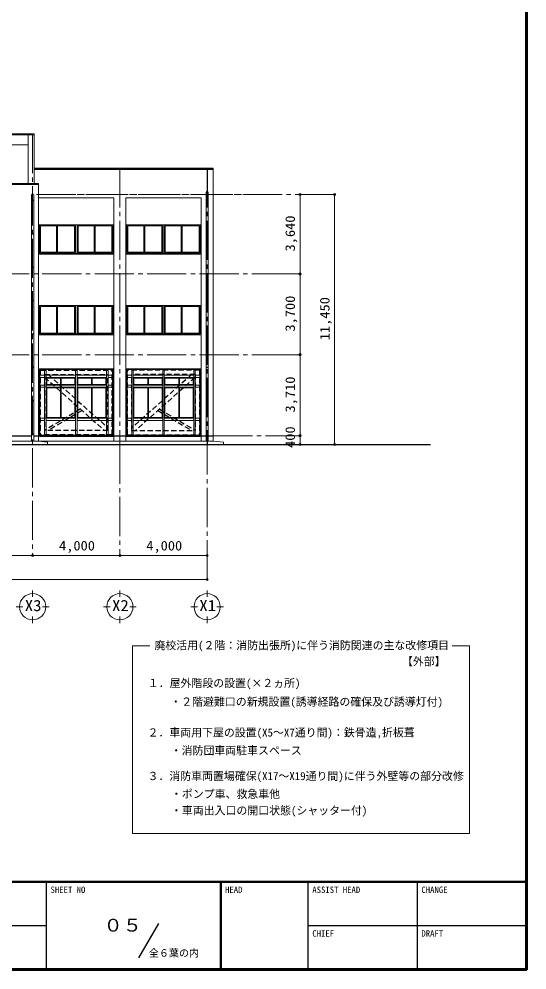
# Model space of a CAD drawing. Units: millimetres at full size, sheet at 1:200. Extents: x -55340 to 55340, y -38040 to 38040.
# Drawn here: x 32055 to 55340, y -38040 to 5515 of the extents above; entities that cross this region are included whole.
import ezdxf
from ezdxf.enums import TextEntityAlignment as Align

# ---------------------------------------------------------------- set-up
doc = ezdxf.new("R2010")
doc.units = ezdxf.units.MM
doc.header["$LTSCALE"] = 200
doc.header["$PDMODE"] = 32
doc.header["$PDSIZE"] = 100
doc.linetypes.add('CHAIN2', pattern=[12, 9, -1, 1, -1])
doc.linetypes.add('DASHED1', pattern=[1.8, 1.2, -0.6])
for name, color, linetype, lineweight in [('0-1_通り芯', 3, 'Continuous', 18), ('0-2_躯体', 3, 'Continuous', 18), ('0-4_仕上', 7, 'Continuous', 18), ('0-5_建具(ｻｯｼ)', 4, 'Continuous', 9), ('0-A_寸法', 6, 'Continuous', 9), ('1-0_補助線', 2, 'DASHED1', 25), ('F-0_F-0ﾚｲﾔ', 5, 'Continuous', 50)]:
    doc.layers.add(name, color=color, linetype=linetype, lineweight=lineweight)
doc.layers.add('F-A_F-Aﾚｲﾔ', color=7, linetype='Continuous')
doc.layers.add('F-B_F-Bﾚｲﾔ', color=6, linetype='Continuous')
doc.styles.add('ＭＳ ゴシック', font='')
doc.styles.get('ＭＳ ゴシック').set_extended_font_data('MS Gothic')

msp = doc.modelspace()

# ---------------------------------------------------------------- linework, layer by layer
at = {"layer": '0-1_通り芯', "color": 4, "linetype": 'CHAIN2', "lineweight": 9}
for p, q in [((32679.8, 254.4), (32679.8, -19058.1)), ((36679.8, -1320.6), (36679.8, -14894.9)), ((36679.8, -13970.6), (36679.8, -19058.1)), ((40679.8, -20153.3), (40679.8, -13970.6))]:
    msp.add_line(p, q, dxfattribs=at)
at = {"layer": '0-1_通り芯'}
for p, q in [((32679.8, -20653.3), (32679.8, -20953.3)), ((36679.8, -20653.3), (36679.8, -20953.3)), ((40679.8, -20653.3), (40679.8, -20953.3)), ((31929.8, -21403.3), (32229.8, -21403.3)), ((33129.8, -21403.3), (33429.8, -21403.3)), ((35929.8, -21403.3), (36229.8, -21403.3)), ((37129.8, -21403.3), (37429.8, -21403.3)), ((39929.8, -21403.3), (40229.8, -21403.3)), ((41129.8, -21403.3), (41429.8, -21403.3)), ((32679.8, -22153.3), (32679.8, -21853.3)), ((36679.8, -22153.3), (36679.8, -21853.3)), ((40679.8, -22153.3), (40679.8, -21853.3))]:
    msp.add_line(p, q, dxfattribs=at)
for centre in [(32679.8, -21403.3), (36679.8, -21403.3), (40679.8, -21403.3)]:
    msp.add_circle(centre, 600, dxfattribs=at)
at = {"layer": '0-2_躯体'}
for p, q in [((28614.8, 254.4), (32744.8, 254.4)), ((32469.8, 254.4), (32469.8, -2020.6)), ((32744.8, 254.4), (32744.8, -2020.6)), ((28889.8, -245.6), (32469.8, -245.6)), ((32744.8, -1320.6), (40954.8, -1320.6)), ((40954.8, -1320.6), (40954.8, -13820.6)), ((28404.8, -2020.6), (32954.8, -2020.6)), ((32954.8, -2020.6), (32954.8, -13820.6)), ((32629.8, -2535.6), (32629.8, -13820.6)), ((32729.8, -2535.6), (32729.8, -13820.6)), ((40629.8, -2425.6), (40629.8, -13820.6)), ((40729.8, -2425.6), (40729.8, -13820.6)), ((32629.8, -2774.2), (32729.8, -2774.2)), ((32629.8, -2794.2), (32729.8, -2794.2)), ((32954.8, -2670.6), (36404.8, -2670.6)), ((36404.8, -2670.6), (36404.8, -13820.6)), ((36954.8, -2670.6), (36954.8, -13820.6)), ((36954.8, -2670.6), (40404.8, -2670.6)), ((40404.8, -2670.6), (40404.8, -13820.6)), ((40629.8, -2664.2), (40729.8, -2664.2)), ((40629.8, -2684.2), (40729.8, -2684.2)), ((32629.8, -4320.9), (32729.8, -4320.9)), ((32629.8, -4320.9), (32729.8, -4320.9)), ((32629.8, -4341), (32729.8, -4341)), ((40629.8, -4320.9), (40729.8, -4320.9)), ((40629.8, -4320.9), (40729.8, -4320.9)), ((40629.8, -4341), (40729.8, -4341)), ((32629.8, -5847.7), (32729.8, -5847.7)), ((32629.8, -5847.7), (32729.8, -5847.7)), ((32629.8, -5867.7), (32729.8, -5867.7)), ((40629.8, -5847.7), (40729.8, -5847.7)), ((40629.8, -5847.7), (40729.8, -5847.7)), ((40629.8, -5867.7), (40729.8, -5867.7)), ((32629.8, -7374.4), (32729.8, -7374.4)), ((32629.8, -7374.4), (32729.8, -7374.4)), ((32629.8, -7394.4), (32729.8, -7394.4)), ((40629.8, -7374.4), (40729.8, -7374.4)), ((40629.8, -7374.4), (40729.8, -7374.4)), ((40629.8, -7394.4), (40729.8, -7394.4)), ((32629.8, -8901.1), (32729.8, -8901.1)), ((32629.8, -8901.1), (32729.8, -8901.1)), ((32629.8, -8921.1), (32729.8, -8921.1)), ((40629.8, -8901.1), (40729.8, -8901.1)), ((40629.8, -8901.1), (40729.8, -8901.1)), ((40629.8, -8921.1), (40729.8, -8921.1)), ((32629.8, -10427.8), (32729.8, -10427.8)), ((32629.8, -10427.8), (32729.8, -10427.8)), ((32629.8, -10447.8), (32729.8, -10447.8)), ((40629.8, -10427.8), (40729.8, -10427.8)), ((40629.8, -10427.8), (40729.8, -10427.8)), ((40629.8, -10447.8), (40729.8, -10447.8)), ((32629.8, -11954.5), (32729.8, -11954.5)), ((32629.8, -11954.5), (32729.8, -11954.5)), ((32629.8, -11974.5), (32729.8, -11974.5)), ((40629.8, -11954.5), (40729.8, -11954.5)), ((40629.8, -11954.5), (40729.8, -11954.5)), ((40629.8, -11974.5), (40729.8, -11974.5)), ((32629.8, -13481.2), (32729.8, -13481.2)), ((32629.8, -13501.2), (32729.8, -13501.2)), ((40629.8, -13481.2), (40729.8, -13481.2)), ((40629.8, -13501.2), (40729.8, -13501.2)), ((24771.5, -13820.6), (40954.8, -13820.6)), ((33354.8, -13870.6), (32954.8, -13820.6)), ((33354.8, -13870.6), (33354.8, -13967.5)), ((41429.8, -13870.6), (40954.8, -13820.6)), ((41429.8, -13870.6), (41429.8, -13970.6))]:
    msp.add_line(p, q, dxfattribs=at)
at = {"layer": '0-2_躯体', "color": 6, "lineweight": 25}
for p, q in [((28614.8, 219.4), (32744.8, 219.4)), ((32744.8, -1355.6), (40954.8, -1355.6)), ((28404.8, -2050.6), (32954.8, -2050.6)), ((28729.8, -13570.6), (32629.8, -13570.6)), ((32729.8, -13570.6), (40629.8, -13570.6)), ((40729.8, -13570.6), (40954.8, -13570.6))]:
    msp.add_line(p, q, dxfattribs=at)
at = {"layer": '0-2_躯体', "color": 6, "linetype": 'CHAIN2', "lineweight": 25}
for p, q in [((40679.8, -1320.6), (40679.8, -13970.6)), ((40679.8, -20132.1), (40658.6, -20153.3))]:
    msp.add_line(p, q, dxfattribs=at)
at = {"layer": '0-2_躯体'}
for centre, start, end in [((32679.8, -2535.6), 90, 180), ((32679.8, -2535.6), 0, 90), ((40679.8, -2425.6), 90, 180), ((40679.8, -2425.6), 0, 90)]:
    msp.add_arc(centre, 50, start, end, dxfattribs=at)
at = {"layer": '0-4_仕上'}
for p, q in [((32989.8, -10505.6), (32989.8, -13600.6)), ((33014.8, -10530.6), (33014.8, -13540.6)), ((33014.8, -10530.6), (36344.8, -10530.6)), ((33014.8, -10800.6), (33224.8, -10800.6)), ((33224.8, -10530.6), (33224.8, -13540.6)), ((33294.8, -10800.6), (34644.8, -10800.6)), ((34644.8, -10530.6), (34644.8, -13540.6)), ((34644.8, -12770.6), (34644.8, -10655.6)), ((34714.8, -13540.6), (34714.8, -10530.6)), ((34714.8, -10800.6), (36064.8, -10800.6)), ((36064.8, -10530.6), (36064.8, -13540.6)), ((36134.8, -10530.6), (36134.8, -13540.6)), ((36134.8, -10800.6), (36344.8, -10800.6)), ((36344.8, -10530.6), (36344.8, -13540.6)), ((36369.8, -10530.6), (36369.8, -13600.6)), ((36989.8, -10530.6), (36989.8, -13600.6)), ((40344.8, -10530.6), (37014.8, -10530.6)), ((37014.8, -10530.6), (37014.8, -13540.6)), ((37224.8, -10800.6), (37014.8, -10800.6)), ((37224.8, -10530.6), (37224.8, -13540.6)), ((37294.8, -10530.6), (37294.8, -13540.6)), ((38644.8, -10800.6), (37294.8, -10800.6)), ((38644.8, -13540.6), (38644.8, -10530.6)), ((38714.8, -10530.6), (38714.8, -13540.6)), ((38714.8, -12770.6), (38714.8, -10655.6)), ((40064.8, -10800.6), (38714.8, -10800.6)), ((40134.8, -10530.6), (40134.8, -13540.6)), ((40344.8, -10800.6), (40134.8, -10800.6)), ((40344.8, -10530.6), (40344.8, -13540.6)), ((40369.8, -10505.6), (40369.8, -13600.6)), ((33014.8, -10900.6), (33224.8, -10900.6)), ((33014.8, -11250.6), (33224.8, -11250.6)), ((33294.8, -10900.6), (34644.8, -10900.6)), ((33294.8, -11250.6), (34644.8, -11250.6)), ((34714.8, -10900.6), (36064.8, -10900.6)), ((34714.8, -11250.6), (36064.8, -11250.6)), ((36134.8, -10900.6), (36344.8, -10900.6)), ((36134.8, -11250.6), (36344.8, -11250.6)), ((37224.8, -10900.6), (37014.8, -10900.6)), ((37224.8, -11250.6), (37014.8, -11250.6)), ((38644.8, -10900.6), (37294.8, -10900.6)), ((38644.8, -11250.6), (37294.8, -11250.6)), ((40064.8, -10900.6), (38714.8, -10900.6)), ((40064.8, -11250.6), (38714.8, -11250.6)), ((40344.8, -10900.6), (40134.8, -10900.6)), ((40344.8, -11250.6), (40134.8, -11250.6)), ((33014.8, -11350.6), (33224.8, -11350.6)), ((33294.8, -11350.6), (34644.8, -11350.6)), ((34714.8, -11350.6), (36064.8, -11350.6)), ((36134.8, -11350.6), (36344.8, -11350.6)), ((37224.8, -11350.6), (37014.8, -11350.6)), ((38644.8, -11350.6), (37294.8, -11350.6)), ((40064.8, -11350.6), (38714.8, -11350.6)), ((40344.8, -11350.6), (40134.8, -11350.6)), ((33014.8, -12770.6), (33224.8, -12770.6)), ((33014.8, -12870.6), (33224.8, -12870.6)), ((33294.8, -12770.6), (34644.8, -12770.6)), ((33294.8, -12870.6), (34644.8, -12870.6)), ((34714.8, -12770.6), (36064.8, -12770.6)), ((34714.8, -12870.6), (36064.8, -12870.6)), ((36134.8, -12770.6), (36344.8, -12770.6)), ((36134.8, -12870.6), (36344.8, -12870.6)), ((37224.8, -12770.6), (37014.8, -12770.6)), ((37224.8, -12870.6), (37014.8, -12870.6)), ((38644.8, -12770.6), (37294.8, -12770.6)), ((38644.8, -12870.6), (37294.8, -12870.6)), ((40064.8, -12770.6), (38714.8, -12770.6)), ((40064.8, -12870.6), (38714.8, -12870.6)), ((40344.8, -12770.6), (40134.8, -12770.6)), ((40344.8, -12870.6), (40134.8, -12870.6)), ((32989.8, -13540.6), (36369.8, -13540.6)), ((32989.8, -13600.6), (36369.8, -13600.6)), ((40369.8, -13540.6), (36989.8, -13540.6)), ((40369.8, -13600.6), (36989.8, -13600.6))]:
    msp.add_line(p, q, dxfattribs=at)
at = {"layer": '0-4_仕上', "color": 3}
for p, q in [((37253, -23191), (38053, -23191)), ((37253, -31783.1), (37253, -23191)), ((51911.6, -23191), (52711.6, -23191)), ((52711.6, -23191), (52711.6, -31783.1)), ((37253, -31783.1), (52711.6, -31783.1))]:
    msp.add_line(p, q, dxfattribs=at)
at = {"layer": '0-4_仕上'}
for points in [[(32989.8, -10505.6), (36369.8, -10505.6), (36369.8, -13600.6)], [(33294.8, -10530.6), (33294.8, -10842.6), (33294.8, -13540.6)], [(40369.8, -10505.6), (36989.8, -10505.6), (36989.8, -13600.6)], [(40064.8, -10530.6), (40064.8, -10842.6), (40064.8, -13540.6)]]:
    msp.add_lwpolyline(points, dxfattribs=at)
at = {"layer": '0-5_建具(ｻｯｼ)', "color": 7, "lineweight": 18}
for p, q in [((36404.8, -3910.6), (32954.8, -3910.6)), ((32999.8, -5210.6), (32999.8, -3910.6)), ((36359.8, -3910.6), (36359.8, -5210.6)), ((40404.8, -3910.6), (36954.8, -3910.6)), ((36999.8, -5210.6), (36999.8, -3910.6)), ((40359.7, -3910.6), (40359.7, -5210.6)), ((36404.8, -5250.6), (32954.8, -5250.6)), ((40404.8, -5250.6), (36954.8, -5250.6)), ((36404.8, -7610.6), (32954.8, -7610.6)), ((32999.8, -8910.6), (32999.8, -7610.6)), ((36359.8, -7610.6), (36359.8, -8910.6)), ((40404.8, -7610.6), (36954.8, -7610.6)), ((36999.8, -8910.6), (36999.8, -7610.6)), ((40359.8, -7610.6), (40359.8, -8910.6)), ((36404.8, -8950.6), (32954.8, -8950.6)), ((40404.8, -8950.6), (36954.8, -8950.6))]:
    msp.add_line(p, q, dxfattribs=at)
at = {"layer": '0-5_建具(ｻｯｼ)'}
for p, q in [((33824.8, -5205.6), (33824.8, -3910.6)), ((34644.8, -5210.6), (34644.8, -3910.6)), ((34714.8, -5210.6), (34714.8, -3910.6)), ((35539.8, -5205.6), (35539.8, -3910.6)), ((37824.8, -5205.6), (37824.8, -3910.6)), ((38644.8, -5210.6), (38644.8, -3910.6)), ((38714.8, -5210.6), (38714.8, -3910.6)), ((39539.8, -5205.6), (39539.8, -3910.6)), ((33779.8, -3955.6), (33044.8, -3955.6)), ((33044.8, -5165.6), (33044.8, -3955.6)), ((33779.8, -5165.6), (33779.8, -3955.6)), ((34599.8, -3955.6), (33824.8, -3955.6)), ((34599.8, -3955.6), (34599.8, -5165.6)), ((34759.8, -5165.6), (34759.8, -3955.6)), ((36314.8, -3955.6), (35539.8, -3955.6)), ((36314.8, -3955.6), (36314.8, -5165.6)), ((37779.8, -3955.6), (37044.8, -3955.6)), ((37044.8, -5165.6), (37044.8, -3955.6)), ((37779.8, -5165.6), (37779.8, -3955.6)), ((38599.8, -3955.6), (37824.8, -3955.6)), ((38599.8, -3955.6), (38599.8, -5165.6)), ((38759.8, -5165.6), (38759.8, -3955.6)), ((40314.8, -3955.6), (39539.8, -3955.6)), ((40314.8, -3955.6), (40314.8, -5165.6)), ((32999.8, -5210.6), (36359.8, -5210.6)), ((33784.8, -5165.6), (33044.8, -5165.6)), ((34599.8, -5165.6), (33824.8, -5165.6)), ((35494.7, -5165.6), (34759.8, -5165.6)), ((36314.8, -5165.6), (35539.8, -5165.6)), ((36999.8, -5210.6), (40359.7, -5210.6)), ((37784.8, -5165.6), (37044.8, -5165.6)), ((38599.8, -5165.6), (37824.8, -5165.6)), ((39494.8, -5165.6), (38759.8, -5165.6)), ((40314.8, -5165.6), (39539.8, -5165.6)), ((33779.8, -7655.6), (33044.8, -7655.6)), ((33044.8, -8865.6), (33044.8, -7655.6)), ((33779.8, -8865.6), (33779.8, -7655.6)), ((33824.8, -8905.6), (33824.8, -7610.6)), ((34599.8, -7655.6), (33824.8, -7655.6)), ((34599.8, -7655.6), (34599.8, -8865.6)), ((34644.8, -8910.6), (34644.8, -7610.6)), ((34714.8, -8910.6), (34714.8, -7610.6)), ((34759.8, -8865.6), (34759.8, -7655.6)), ((35539.8, -8905.6), (35539.8, -7610.6)), ((36314.8, -7655.6), (35539.8, -7655.6)), ((36314.8, -7655.6), (36314.8, -8865.6)), ((37044.8, -8865.6), (37044.8, -7655.6)), ((37779.8, -7655.6), (37044.8, -7655.6)), ((37779.8, -8865.6), (37779.8, -7655.6)), ((37824.8, -8905.6), (37824.8, -7610.6)), ((38599.8, -7655.6), (37824.8, -7655.6)), ((38599.8, -7655.6), (38599.8, -8865.6)), ((38644.8, -8910.6), (38644.8, -7610.6)), ((38714.8, -8910.6), (38714.8, -7610.6)), ((38759.8, -8865.6), (38759.8, -7655.6)), ((39539.8, -8905.6), (39539.8, -7610.6)), ((40314.8, -7655.6), (39539.8, -7655.6)), ((40314.8, -7655.6), (40314.8, -8865.6)), ((32999.8, -8910.6), (36359.8, -8910.6)), ((33784.8, -8865.6), (33044.8, -8865.6)), ((34599.8, -8865.6), (33824.8, -8865.6)), ((35494.7, -8865.6), (34759.8, -8865.6)), ((36314.8, -8865.6), (35539.8, -8865.6)), ((36999.8, -8910.6), (40359.8, -8910.6)), ((37784.8, -8865.6), (37044.8, -8865.6)), ((38599.8, -8865.6), (37824.8, -8865.6)), ((39494.8, -8865.6), (38759.8, -8865.6)), ((40314.8, -8865.6), (39539.8, -8865.6)), ((33324.8, -10930.6), (33954.8, -10930.6)), ((33984.8, -10930.6), (33984.8, -11220.6)), ((33984.8, -11220.6), (34614.8, -11220.6)), ((34744.8, -10930.6), (35374.8, -10930.6)), ((35404.8, -10930.6), (35404.8, -11220.6)), ((35404.8, -11220.6), (36034.8, -11220.6)), ((37954.8, -11220.6), (37324.8, -11220.6)), ((38614.8, -10930.6), (37984.8, -10930.6)), ((37984.8, -10930.6), (37984.8, -11112.7)), ((37984.8, -11120.2), (37984.8, -11220.6)), ((39374.8, -11220.6), (38744.8, -11220.6)), ((39374.8, -10900.6), (39374.8, -11210.2)), ((39374.8, -11210.2), (39374.8, -11250.6)), ((40034.8, -10930.6), (39404.8, -10930.6)), ((39404.8, -10930.6), (39404.8, -11220.6)), ((33324.8, -11380.6), (33954.8, -11380.6)), ((33324.8, -12740.6), (33324.8, -11380.6)), ((33984.8, -11380.6), (34614.8, -11380.6)), ((33984.8, -12740.6), (33984.8, -11380.6)), ((34614.8, -12740.6), (34614.8, -11380.6)), ((34744.8, -11380.6), (35374.8, -11380.6)), ((34744.8, -12740.6), (34744.8, -11380.6)), ((35404.8, -11380.6), (36034.8, -11380.6)), ((35404.8, -12740.6), (35404.8, -11380.6)), ((36034.8, -12740.6), (36034.8, -11380.6)), ((37954.8, -11380.6), (37324.8, -11380.6)), ((37324.8, -12740.6), (37324.8, -11380.6)), ((37954.8, -12770.6), (37954.8, -11391.1)), ((38614.8, -11380.6), (37984.8, -11380.6)), ((37984.8, -12740.6), (37984.8, -11380.6)), ((38614.8, -12740.6), (38614.8, -11380.6)), ((39374.8, -11380.6), (38744.8, -11380.6)), ((38744.8, -12740.6), (38744.8, -11380.6)), ((39374.8, -12770.6), (39374.8, -11350.6)), ((40034.8, -11380.6), (39404.8, -11380.6)), ((39404.8, -12740.6), (39404.8, -11380.6)), ((40034.8, -12740.6), (40034.8, -11380.6)), ((33324.8, -12740.6), (33954.8, -12740.6)), ((33984.8, -12740.6), (34614.8, -12740.6)), ((34744.8, -12740.6), (35374.8, -12740.6)), ((35404.8, -12740.6), (36034.8, -12740.6)), ((37954.8, -12740.6), (37324.8, -12740.6)), ((39374.8, -12740.6), (38744.8, -12740.6))]:
    msp.add_line(p, q, dxfattribs=at)
at = {"layer": '0-5_建具(ｻｯｼ)', "color": 2, "lineweight": 25}
msp.add_line((-50905.4, -13970.6), (50915.1, -13970.6), dxfattribs=at)
at = {"layer": '0-5_建具(ｻｯｼ)'}
for points in [[(35494.7, -5165.6), (35494.7, -3955.6), (34759.8, -3955.6)], [(39494.8, -5165.6), (39494.8, -3955.6), (38759.8, -3955.6)], [(35494.7, -8865.6), (35494.7, -7655.6), (34759.8, -7655.6)], [(39494.8, -8865.6), (39494.8, -7655.6), (38759.8, -7655.6)], [(33324.8, -10930.6), (33324.8, -11220.6), (33954.8, -11220.6)], [(33954.8, -10900.6), (33954.8, -11210.2), (33954.8, -11250.6)], [(33984.8, -10930.6), (34614.8, -10930.6), (34614.8, -11220.6)], [(34744.8, -10930.6), (34744.8, -11220.6), (35374.8, -11220.6)], [(35374.8, -10900.6), (35374.8, -11210.2), (35374.8, -11250.6)], [(35404.8, -10930.6), (36034.8, -10930.6), (36034.8, -11220.6)], [(37954.8, -10930.6), (37324.8, -10930.6), (37324.8, -11220.6)], [(37954.8, -10900.6), (37954.8, -11210.2), (37954.8, -11250.6)], [(38614.8, -10930.6), (38614.8, -11220.6), (37984.8, -11220.6)], [(39374.8, -10930.6), (38744.8, -10930.6), (38744.8, -11220.6)], [(40034.8, -10930.6), (40034.8, -11220.6), (39404.8, -11220.6)], [(33954.8, -12770.6), (33954.8, -12663.6), (33954.8, -11391.1)], [(35374.8, -12770.6), (35374.8, -12663.6), (35374.8, -11391.1)], [(38614.8, -12740.6), (37984.8, -12740.6), (37984.8, -12663.6)], [(40034.8, -12740.6), (39404.8, -12740.6), (39404.8, -12663.6)]]:
    msp.add_lwpolyline(points, dxfattribs=at)
at = {"layer": '0-A_寸法', "color": 4, "linetype": 'CHAIN2'}
for p, q in [((32859.2, -2520.6), (43504.3, -2520.6)), ((46519.7, -2520.6), (32859.2, -2520.6)), ((28323.8, -6160.6), (43648.9, -6160.6)), ((44935.1, -6160.6), (43373.1, -6160.6)), ((28323.8, -9860.6), (44935.1, -9860.6)), ((44935.1, -9860.6), (43373.1, -9860.6)), ((40954.8, -13570.6), (43384.1, -13570.6)), ((40954.8, -13570.6), (44935.1, -13570.6))]:
    msp.add_line(p, q, dxfattribs=at)
at = {"layer": '0-A_寸法', "color": 4}
for p, q in [((46519.7, -2520.6), (46519.7, -13970.6)), ((44935.1, -13570.6), (44935.1, -13970.6)), ((40658.6, -20153.3), (-37970.2, -20153.3))]:
    msp.add_line(p, q, dxfattribs=at)
for points in [[(44935.1, -13570.6), (44935.1, -9860.6), (44935.1, -6160.6), (44935.1, -2520.6)], [(40679.8, -19058.1), (36679.8, -19058.1), (32679.8, -19058.1), (28679.8, -19058.1), (24679.8, -19058.1)]]:
    msp.add_lwpolyline(points, dxfattribs=at)
at = {"layer": '0-A_寸法'}
for p in [(44935.1, -2520.6), (46519.7, -2520.6), (44935.1, -6160.6), (44935.1, -9860.6), (44935.1, -13570.6), (44935.1, -13970.6), (46519.7, -13970.6), (32679.8, -19058.1), (36679.8, -19058.1), (40679.8, -19058.1), (40679.8, -20153.3)]:
    msp.add_point(p, dxfattribs=at)
at = {"layer": '1-0_補助線'}
for p, q in [((33030.8, -10570.6), (36330.8, -10570.6)), ((33030.8, -10570.6), (33030.8, -13530.6)), ((33230.8, -10770.6), (36130.8, -10770.6)), ((33230.8, -10770.6), (33230.8, -13330.6)), ((33393.5, -10770.6), (36130.8, -13207.7)), ((36130.8, -13330.6), (36130.8, -10770.6)), ((36330.8, -13530.6), (36330.8, -10570.6)), ((40328.8, -10570.6), (37028.7, -10570.6)), ((37028.7, -13530.6), (37028.7, -10570.6)), ((37228.7, -13330.6), (37228.7, -10770.6)), ((40128.8, -10770.6), (37228.7, -10770.6)), ((39966.1, -10770.6), (37228.7, -13207.7)), ((40128.8, -10770.6), (40128.8, -13330.6)), ((40328.8, -10570.6), (40328.8, -13530.6)), ((33230.8, -10893.5), (35968.1, -13330.6)), ((40128.8, -10893.5), (37391.5, -13330.6)), ((34865.6, -12349.1), (33230.8, -13313.6)), ((34944.1, -12418.9), (33398.7, -13330.6)), ((38415.5, -12418.9), (39960.9, -13330.6)), ((38493.9, -12349.1), (40128.8, -13313.6)), ((36130.8, -13330.6), (33230.8, -13330.6)), ((37228.7, -13330.6), (40128.8, -13330.6)), ((36330.8, -13530.6), (33030.8, -13530.6)), ((37028.7, -13530.6), (40328.8, -13530.6))]:
    msp.add_line(p, q, dxfattribs=at)
at = {"layer": 'F-0_F-0ﾚｲﾔ'}
for p, q in [((55300, 38000), (55300, -38000)), ((55340, 38040), (55340, -38040)), ((-55300, -34000), (55300, -34000)), ((41300, -34000), (41300, -38000)), ((-55340, -38040), (55340, -38040)), ((-55300, -38000), (55300, -38000))]:
    msp.add_line(p, q, dxfattribs=at)
at = {"layer": 'F-0_F-0ﾚｲﾔ', "color": 2, "lineweight": 25}
for p, q in [((33300, -34000), (33300, -38000)), ((45300, -34000), (45300, -38000)), ((50300, -34000), (50300, -38000)), ((-16700, -36000), (33300, -36000)), ((37549.8, -37486.4), (38463.1, -35904.6)), ((45300, -36000), (55300, -36000))]:
    msp.add_line(p, q, dxfattribs=at)

# ---------------------------------------------------------------- texts
at = {"layer": '0-1_通り芯', "color": 2, "style": 'ＭＳ ゴシック', "width": 1.1}
for s, p in [('X3', (32319.5, -21757.5)), ('X2', (36319.5, -21757.5)), ('X1', (40319.5, -21757.5))]:
    msp.add_text(s, height=513.2, dxfattribs=at).set_placement(p, align=Align.BOTTOM_LEFT)
at = {"layer": '0-4_仕上', "color": 2, "style": 'ＭＳ ゴシック'}
for s, p in [('廃校活用(２階：消防出張所)に伴う消防関連の主な改修項目', (38263.1, -23464)), ('【外部】', (49609.2, -24199.2)), ('１．屋外階段の設置(×２ヵ所)', (37957.5, -25194.8)), ('・２階避難口の新規設置(誘導経路の確保及び誘導灯付)', (38991.5, -26048.6)), ('２．車両用下屋の設置(X5～X7通り間)：鉄骨造,折板葺', (37947.3, -27458.9)), ('・消防団車両駐車スペース', (39010.8, -28282.8)), ('３．消防車両置場確保(X17～X19通り間)に伴う外壁等の部分改修', (37947.3, -29453.3)), ('・ポンプ車、救急車他', (39020.1, -30273)), ('・車両出入口の開口状態(シャッター付)', (39020.1, -31029.9))]:
    msp.add_text(s, height=366.6, dxfattribs=at).set_placement(p, align=Align.BOTTOM_LEFT)
at = {"layer": '0-A_寸法', "color": 2, "style": 'ＭＳ ゴシック', "width": 1.1}
for s, p in [('3,640', (44835.1, -5130.6)), ('3,700', (44835.1, -8800.6)), ('11,450', (46419.7, -9195.6)), ('3,710', (44835.1, -12505.6)), ('400', (44835.1, -14129.8))]:
    msp.add_text(s, height=439.9, rotation=90, dxfattribs=at).set_placement(p, align=Align.BOTTOM_LEFT)
for p in [(33889.8, -18958.1), (37889.8, -18958.1)]:
    msp.add_text('4,000', height=439.9, dxfattribs=at).set_placement(p, align=Align.BOTTOM_LEFT)
at = {"layer": 'F-A_F-Aﾚｲﾔ', "style": 'ＭＳ ゴシック'}
for s, p in [('SHEET NO', (33500, -34600)), ('HEAD', (41500, -34600)), ('ASSIST HEAD', (45500, -34600)), ('CHANGE', (50500, -34600)), ('CHIEF', (45500, -36600)), ('DRAFT', (50500, -36600))]:
    msp.add_text(s, height=293.3, dxfattribs=at).set_placement(p, align=Align.BOTTOM_LEFT)
at = {"layer": 'F-B_F-Bﾚｲﾔ', "style": 'ＭＳ ゴシック', "width": 1.1}
msp.add_text('０５', height=586.5, dxfattribs=at).set_placement((35929.7, -36458.8), align=Align.BOTTOM_LEFT)
at = {"layer": 'F-B_F-Bﾚｲﾔ', "color": 2, "style": 'ＭＳ ゴシック'}
msp.add_text('全６葉の内', height=337.2, dxfattribs=at).set_placement((38008, -37533.7), align=Align.BOTTOM_LEFT)

doc.saveas('drawing.dxf')
